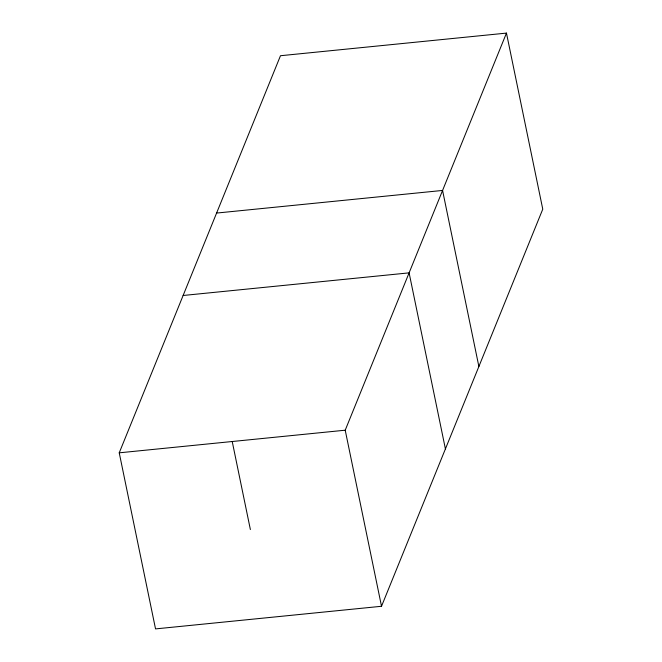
<?xml version="1.0" encoding="UTF-8"?>
<svg xmlns="http://www.w3.org/2000/svg" width="662" height="662" viewBox="0 0 662 662"><rect width="100%" height="100%" fill="white"/><g stroke="black" fill="none" stroke-linecap="round" stroke-linejoin="round"><path stroke-width="0.99" d="M119.234 452.825L280.481 55.724L506.463 33.1L542.766 209.175L381.519 606.276L155.537 628.9L119.234 452.825L345.216 430.201L506.463 33.1M216.59 213.065L442.572 190.441L478.874 366.516M183.126 295.484L409.108 272.86L445.41 448.935M345.216 430.201L381.519 606.276M232.221 441.513L250.377 529.55"/></g></svg>
